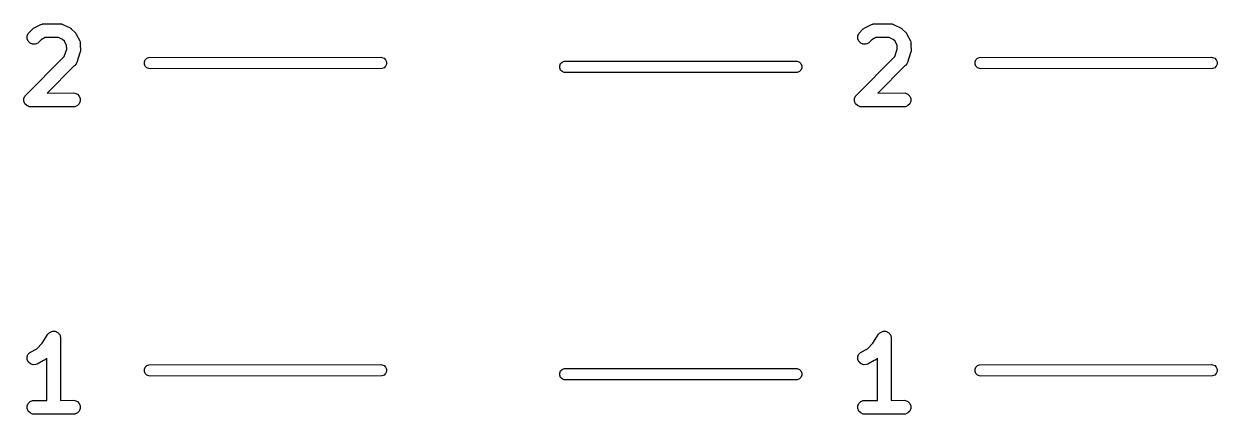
# Model space of a CAD drawing. Extents: x 85 to 208, y -126 to -64.
# Drawn here: x 118.76 to 144.62, y -125.95 to -117.48 of the extents above; entities that cross this region are included whole.
import ezdxf

# ---------------------------------------------------------------- set-up
doc = ezdxf.new("R2010")
doc.units = 0
doc.layers.add('BLACK', color=7, linetype='CONTINUOUS')

msp = doc.modelspace()

# ---------------------------------------------------------------- linework, layer by layer
at = {"layer": 'BLACK', "linetype": 'CONTINUOUS'}
for p, q in [((118.858361, -117.693678), (118.948444, -117.599519)), ((118.948444, -117.599519), (118.959946, -117.590078)), ((118.959946, -117.590078), (118.962542, -117.587086)), ((118.962542, -117.587086), (118.965402, -117.5856)), ((118.965402, -117.5856), (118.971174, -117.580864)), ((118.971174, -117.580864), (118.987743, -117.574001)), ((118.987743, -117.574001), (119.130286, -117.499992)), ((119.130286, -117.499992), (119.157749, -117.489482)), ((119.157749, -117.489482), (119.163126, -117.489099)), ((119.163126, -117.489099), (119.168104, -117.487038)), ((119.168104, -117.487038), (119.194966, -117.486837)), ((119.194966, -117.486837), (119.216129, -117.485334)), ((119.216129, -117.485334), (119.220077, -117.48665)), ((119.220077, -117.48665), (119.55451, -117.484156)), ((119.55451, -117.484156), (119.583774, -117.487038)), ((119.583774, -117.487038), (119.588751, -117.489099)), ((119.588751, -117.489099), (119.594129, -117.489482)), ((119.594129, -117.489482), (119.621728, -117.502759)), ((119.621728, -117.502759), (119.637846, -117.509436)), ((119.637846, -117.509436), (119.639922, -117.511512)), ((119.639922, -117.511512), (119.76445, -117.571421)), ((119.76445, -117.571421), (119.777043, -117.579348)), ((119.777043, -117.579348), (119.780703, -117.580864)), ((119.780703, -117.580864), (119.78311, -117.583167)), ((119.78311, -117.583167), (119.789336, -117.587086)), ((119.789336, -117.587086), (119.799712, -117.59905)), ((119.799712, -117.59905), (119.874862, -117.670947)), ((136.858361, -117.693678), (136.948444, -117.599519)), ((136.948444, -117.599519), (136.959946, -117.590078)), ((136.959946, -117.590078), (136.962542, -117.587086)), ((136.962542, -117.587086), (136.965402, -117.5856)), ((136.965402, -117.5856), (136.971174, -117.580864)), ((136.971174, -117.580864), (136.987743, -117.574001)), ((136.987743, -117.574001), (137.130286, -117.499992)), ((137.130286, -117.499992), (137.157749, -117.489482)), ((137.157749, -117.489482), (137.163126, -117.489099)), ((137.163126, -117.489099), (137.168104, -117.487038)), ((137.168104, -117.487038), (137.194966, -117.486837)), ((137.194966, -117.486837), (137.216129, -117.485334)), ((137.216129, -117.485334), (137.220077, -117.48665)), ((137.220077, -117.48665), (137.55451, -117.484156)), ((137.55451, -117.484156), (137.583774, -117.487038)), ((137.583774, -117.487038), (137.588751, -117.489099)), ((137.588751, -117.489099), (137.594129, -117.489482)), ((137.594129, -117.489482), (137.621728, -117.502759)), ((137.621728, -117.502759), (137.637846, -117.509436)), ((137.637846, -117.509436), (137.639922, -117.511512)), ((137.639922, -117.511512), (137.76445, -117.571421)), ((137.76445, -117.571421), (137.777043, -117.579348)), ((137.777043, -117.579348), (137.780703, -117.580864)), ((137.780703, -117.580864), (137.78311, -117.583167)), ((137.78311, -117.583167), (137.789336, -117.587086)), ((137.789336, -117.587086), (137.799712, -117.59905)), ((137.799712, -117.59905), (137.874862, -117.670947)), ((118.835964, -117.74775), (118.858361, -117.693678)), ((118.835964, -117.806276), (118.835964, -117.74775)), ((118.858361, -117.860348), (118.835964, -117.806276)), ((118.899747, -117.901734), (118.858361, -117.860348)), ((118.953819, -117.924131), (118.899747, -117.901734)), ((119.066417, -117.901734), (119.012345, -117.924131)), ((119.089148, -117.883079), (119.066417, -117.901734)), ((119.139496, -117.830452), (119.089148, -117.883079)), ((119.22912, -117.783919), (119.139496, -117.830452)), ((119.515414, -117.781783), (119.22912, -117.783919)), ((119.605264, -117.825009), (119.515414, -117.781783)), ((119.643928, -117.861999), (119.605264, -117.825009)), ((119.690766, -117.95221), (119.643928, -117.861999)), ((119.874862, -117.670947), (119.884302, -117.682449)), ((119.884302, -117.682449), (119.887295, -117.685045)), ((119.887295, -117.685045), (119.88878, -117.687905)), ((119.88878, -117.687905), (119.893517, -117.693677)), ((119.893517, -117.693677), (119.900378, -117.710244)), ((119.900378, -117.710244), (119.974389, -117.852787)), ((119.974389, -117.852787), (119.984898, -117.880251)), ((119.984898, -117.880251), (119.985279, -117.885625)), ((119.985279, -117.885625), (119.987343, -117.890606)), ((119.987343, -117.890606), (119.987869, -117.922066)), ((136.835964, -117.74775), (136.858361, -117.693678)), ((136.835964, -117.806276), (136.835964, -117.74775)), ((136.858361, -117.860348), (136.835964, -117.806276)), ((136.899747, -117.901734), (136.858361, -117.860348)), ((136.953819, -117.924131), (136.899747, -117.901734)), ((137.066417, -117.901734), (137.012345, -117.924131)), ((137.089148, -117.883079), (137.066417, -117.901734)), ((137.139496, -117.830452), (137.089148, -117.883079)), ((137.22912, -117.783919), (137.139496, -117.830452)), ((137.515414, -117.781783), (137.22912, -117.783919)), ((137.605264, -117.825009), (137.515414, -117.781783)), ((137.643928, -117.861999), (137.605264, -117.825009)), ((137.690766, -117.95221), (137.643928, -117.861999)), ((137.874862, -117.670947), (137.884302, -117.682449)), ((137.884302, -117.682449), (137.887295, -117.685045)), ((137.887295, -117.685045), (137.88878, -117.687905)), ((137.88878, -117.687905), (137.893517, -117.693677)), ((137.893517, -117.693677), (137.900378, -117.710244)), ((137.900378, -117.710244), (137.974389, -117.852787)), ((137.974389, -117.852787), (137.984898, -117.880251)), ((137.984898, -117.880251), (137.985279, -117.885625)), ((137.985279, -117.885625), (137.987343, -117.890606)), ((137.987343, -117.890606), (137.987869, -117.922066)), ((119.012345, -117.924131), (118.953819, -117.924131)), ((119.64097, -118.192807), (119.692125, -118.033364)), ((119.692125, -118.033364), (119.690766, -117.95221)), ((119.979955, -118.109827), (119.911098, -118.324448)), ((119.987343, -118.091992), (119.979955, -118.109827)), ((119.98808, -118.0845), (119.987343, -118.091992)), ((119.987869, -117.922066), (119.989047, -117.938631)), ((119.989047, -118.081489), (119.98808, -118.0845)), ((119.989047, -117.938631), (119.98819, -117.941201)), ((119.98819, -117.941201), (119.990225, -118.062728)), ((119.990225, -118.062728), (119.988766, -118.077539)), ((119.988766, -118.077539), (119.989047, -118.081489)), ((137.012345, -117.924131), (136.953819, -117.924131)), ((137.64097, -118.192807), (137.692125, -118.033364)), ((137.692125, -118.033364), (137.690766, -117.95221)), ((137.979955, -118.109827), (137.911098, -118.324448)), ((137.987343, -118.091992), (137.979955, -118.109827)), ((137.98808, -118.0845), (137.987343, -118.091992)), ((137.987869, -117.922066), (137.989047, -117.938631)), ((137.989047, -118.081489), (137.98808, -118.0845)), ((137.989047, -117.938631), (137.98819, -117.941201)), ((137.98819, -117.941201), (137.990225, -118.062728)), ((137.990225, -118.062728), (137.988766, -118.077539)), ((137.988766, -118.077539), (137.989047, -118.081489)), ((118.786932, -119.050821), (119.64097, -118.192807)), ((119.85629, -118.397748), (119.270893, -118.985869)), ((119.860762, -118.395513), (119.85629, -118.397748)), ((119.875974, -118.377973), (119.860762, -118.395513)), ((119.893517, -118.360349), (119.875974, -118.377973)), ((119.89558, -118.355367), (119.893517, -118.360349)), ((119.89911, -118.351298), (119.89558, -118.355367)), ((119.911098, -118.324448), (119.89911, -118.351298)), ((121.377402, -118.308942), (121.396066, -118.263882)), ((121.377402, -118.357714), (121.377402, -118.308942)), ((121.396066, -118.402774), (121.377402, -118.357714)), ((121.396066, -118.263882), (121.430554, -118.229394)), ((121.430554, -118.437262), (121.396066, -118.402774)), ((121.430554, -118.229394), (121.475614, -118.21073)), ((121.475614, -118.21073), (126.5, -118.208328)), ((126.5, -118.208328), (126.524386, -118.21073)), ((126.524386, -118.21073), (126.569446, -118.229394)), ((126.569446, -118.229394), (126.603934, -118.263882)), ((126.603934, -118.402774), (126.569446, -118.437262)), ((126.603934, -118.263882), (126.622598, -118.308942)), ((126.622598, -118.357714), (126.603934, -118.402774)), ((126.622598, -118.308942), (126.622598, -118.357714)), ((130.377402, -118.392278), (130.396066, -118.347218)), ((130.377402, -118.44105), (130.377402, -118.392278)), ((130.396066, -118.347218), (130.430554, -118.31273)), ((130.430554, -118.31273), (130.475614, -118.294066)), ((130.475614, -118.294066), (135.5, -118.291664)), ((135.5, -118.291664), (135.524386, -118.294066)), ((135.524386, -118.294066), (135.569446, -118.31273)), ((135.569446, -118.31273), (135.603934, -118.347218)), ((135.603934, -118.347218), (135.622598, -118.392278)), ((135.622598, -118.392278), (135.622598, -118.44105)), ((136.786932, -119.050821), (137.64097, -118.192807)), ((137.85629, -118.397748), (137.270893, -118.985869)), ((137.860762, -118.395513), (137.85629, -118.397748)), ((137.875974, -118.377973), (137.860762, -118.395513)), ((137.893517, -118.360349), (137.875974, -118.377973)), ((137.89558, -118.355367), (137.893517, -118.360349)), ((137.89911, -118.351298), (137.89558, -118.355367)), ((137.911098, -118.324448), (137.89911, -118.351298)), ((139.377402, -118.308942), (139.396066, -118.263882)), ((139.377402, -118.357714), (139.377402, -118.308942)), ((139.396066, -118.402774), (139.377402, -118.357714)), ((139.396066, -118.263882), (139.430554, -118.229394)), ((139.430554, -118.437262), (139.396066, -118.402774)), ((139.430554, -118.229394), (139.475614, -118.21073)), ((139.475614, -118.21073), (144.5, -118.208328)), ((144.5, -118.208328), (144.524386, -118.21073)), ((144.524386, -118.21073), (144.569446, -118.229394)), ((144.569446, -118.229394), (144.603934, -118.263882)), ((144.603934, -118.402774), (144.569446, -118.437262)), ((144.603934, -118.263882), (144.622598, -118.308942)), ((144.622598, -118.357714), (144.603934, -118.402774)), ((144.622598, -118.308942), (144.622598, -118.357714)), ((121.475614, -118.455926), (121.430554, -118.437262)), ((121.5, -118.458328), (121.475614, -118.455926)), ((126.524386, -118.455926), (121.5, -118.458328)), ((126.569446, -118.437262), (126.524386, -118.455926)), ((130.396066, -118.48611), (130.377402, -118.44105)), ((130.430554, -118.520598), (130.396066, -118.48611)), ((130.475614, -118.539262), (130.430554, -118.520598)), ((130.5, -118.541664), (130.475614, -118.539262)), ((135.524386, -118.539262), (130.5, -118.541664)), ((135.569446, -118.520598), (135.524386, -118.539262)), ((135.603934, -118.48611), (135.569446, -118.520598)), ((135.622598, -118.44105), (135.603934, -118.48611)), ((139.475614, -118.455926), (139.430554, -118.437262)), ((139.5, -118.458328), (139.475614, -118.455926)), ((144.524386, -118.455926), (139.5, -118.458328)), ((144.569446, -118.437262), (144.524386, -118.455926)), ((118.764535, -119.104893), (118.786932, -119.050821)), ((118.764535, -119.163419), (118.764535, -119.104893)), ((118.786932, -119.217491), (118.764535, -119.163419)), ((119.270893, -118.985869), (119.840225, -118.984156)), ((119.840225, -118.984156), (119.869489, -118.987038)), ((119.869489, -118.987038), (119.923561, -119.009436)), ((119.923561, -119.009436), (119.964945, -119.05082)), ((119.964945, -119.05082), (119.987343, -119.104892)), ((119.987343, -119.16342), (119.964945, -119.217492)), ((119.987343, -119.104892), (119.987343, -119.16342)), ((136.764535, -119.104893), (136.786932, -119.050821)), ((136.764535, -119.163419), (136.764535, -119.104893)), ((136.786932, -119.217491), (136.764535, -119.163419)), ((137.270893, -118.985869), (137.840225, -118.984156)), ((137.840225, -118.984156), (137.869489, -118.987038)), ((137.869489, -118.987038), (137.923561, -119.009436)), ((137.923561, -119.009436), (137.964945, -119.05082)), ((137.964945, -119.05082), (137.987343, -119.104892)), ((137.987343, -119.16342), (137.964945, -119.217492)), ((137.987343, -119.104892), (137.987343, -119.16342)), ((118.828318, -119.258877), (118.786932, -119.217491)), ((118.859992, -119.271996), (118.828318, -119.258877)), ((118.882389, -119.281274), (118.859992, -119.271996)), ((118.911653, -119.284156), (118.882389, -119.281274)), ((119.869489, -119.281274), (118.911653, -119.284156)), ((119.923561, -119.258876), (119.869489, -119.281274)), ((119.964945, -119.217492), (119.923561, -119.258876)), ((136.828318, -119.258877), (136.786932, -119.217491)), ((136.859992, -119.271996), (136.828318, -119.258877)), ((136.882389, -119.281274), (136.859992, -119.271996)), ((136.911653, -119.284156), (136.882389, -119.281274)), ((137.869489, -119.281274), (136.911653, -119.284156)), ((137.923561, -119.258876), (137.869489, -119.281274)), ((137.964945, -119.217492), (137.923561, -119.258876)), ((119.160494, -124.411339), (119.286846, -124.217623)), ((119.286846, -124.217623), (119.286912, -124.217542)), ((119.286912, -124.217542), (119.286933, -124.217492)), ((119.286933, -124.217492), (119.287044, -124.21738)), ((119.287044, -124.21738), (119.305476, -124.194872)), ((119.305476, -124.194872), (119.317818, -124.186606)), ((119.317818, -124.186606), (119.328317, -124.176108)), ((119.328317, -124.176108), (119.341893, -124.170484)), ((119.341893, -124.170484), (119.354106, -124.162306)), ((119.354106, -124.162306), (119.368667, -124.159393)), ((119.368667, -124.159393), (119.382389, -124.15371)), ((119.382389, -124.15371), (119.397086, -124.15371)), ((119.397086, -124.15371), (119.411496, -124.150828)), ((119.411496, -124.150828), (119.426066, -124.15371)), ((119.426066, -124.15371), (119.440917, -124.15371)), ((119.440917, -124.15371), (119.454491, -124.159332)), ((119.454491, -124.159332), (119.46891, -124.162185)), ((119.46891, -124.162185), (119.48127, -124.170425)), ((119.48127, -124.170425), (119.494989, -124.176108)), ((119.494989, -124.176108), (119.505378, -124.186497)), ((119.505378, -124.186497), (119.517609, -124.194651)), ((119.517609, -124.194651), (119.525874, -124.206993)), ((119.525874, -124.206993), (119.536373, -124.217492)), ((119.536373, -124.217492), (119.541996, -124.231068)), ((119.541996, -124.231068), (119.550175, -124.243281)), ((119.550175, -124.243281), (119.553087, -124.257843)), ((119.553087, -124.257843), (119.558771, -124.271564)), ((119.558771, -124.271564), (119.558798, -124.2864)), ((119.558798, -124.2864), (119.561653, -124.30067)), ((119.561653, -124.30067), (119.558852, -124.314827)), ((119.558852, -124.314827), (119.561372, -125.651734)), ((137.160494, -124.411339), (137.286846, -124.217623)), ((137.286846, -124.217623), (137.286912, -124.217542)), ((137.286912, -124.217542), (137.286933, -124.217492)), ((137.286933, -124.217492), (137.287044, -124.21738)), ((137.287044, -124.21738), (137.305476, -124.194872)), ((137.305476, -124.194872), (137.317818, -124.186606)), ((137.317818, -124.186606), (137.328317, -124.176108)), ((137.328317, -124.176108), (137.341893, -124.170484)), ((137.341893, -124.170484), (137.354106, -124.162306)), ((137.354106, -124.162306), (137.368667, -124.159393)), ((137.368667, -124.159393), (137.382389, -124.15371)), ((137.382389, -124.15371), (137.397086, -124.15371)), ((137.397086, -124.15371), (137.411496, -124.150828)), ((137.411496, -124.150828), (137.426066, -124.15371)), ((137.426066, -124.15371), (137.440917, -124.15371)), ((137.440917, -124.15371), (137.454491, -124.159332)), ((137.454491, -124.159332), (137.46891, -124.162185)), ((137.46891, -124.162185), (137.48127, -124.170425)), ((137.48127, -124.170425), (137.494989, -124.176108)), ((137.494989, -124.176108), (137.505378, -124.186497)), ((137.505378, -124.186497), (137.517609, -124.194651)), ((137.517609, -124.194651), (137.525874, -124.206993)), ((137.525874, -124.206993), (137.536373, -124.217492)), ((137.536373, -124.217492), (137.541996, -124.231068)), ((137.541996, -124.231068), (137.550175, -124.243281)), ((137.550175, -124.243281), (137.553087, -124.257843)), ((137.553087, -124.257843), (137.558771, -124.271564)), ((137.558771, -124.271564), (137.558798, -124.2864)), ((137.558798, -124.2864), (137.561653, -124.30067)), ((137.561653, -124.30067), (137.558852, -124.314827)), ((137.558852, -124.314827), (137.561372, -125.651734)), ((118.852767, -124.655116), (118.891114, -124.610901)), ((118.891114, -124.610901), (119.042525, -124.532286)), ((119.042525, -124.532286), (119.160494, -124.411339)), ((136.852767, -124.655116), (136.891114, -124.610901)), ((136.891114, -124.610901), (137.042525, -124.532286)), ((137.042525, -124.532286), (137.160494, -124.411339)), ((118.83426, -124.710639), (118.852767, -124.655116)), ((118.838409, -124.769019), (118.83426, -124.710639)), ((118.864583, -124.821368), (118.838409, -124.769019)), ((118.908798, -124.859715), (118.864583, -124.821368)), ((118.964321, -124.878222), (118.908798, -124.859715)), ((119.022701, -124.874073), (118.964321, -124.878222)), ((119.050164, -124.863564), (119.022701, -124.874073)), ((119.192706, -124.789554), (119.050164, -124.863564)), ((119.209274, -124.782692), (119.192706, -124.789554)), ((119.215044, -124.777956), (119.209274, -124.782692)), ((119.217907, -124.77647), (119.215044, -124.777956)), ((119.220503, -124.773476), (119.217907, -124.77647)), ((119.232005, -124.764037), (119.220503, -124.773476)), ((119.262467, -124.732806), (119.232005, -124.764037)), ((119.2642, -125.6527), (119.262467, -124.732806)), ((121.430554, -124.896066), (121.475614, -124.877402)), ((121.475614, -124.877402), (126.5, -124.875)), ((126.5, -124.875), (126.524386, -124.877402)), ((126.524386, -124.877402), (126.569446, -124.896066)), ((136.83426, -124.710639), (136.852767, -124.655116)), ((136.838409, -124.769019), (136.83426, -124.710639)), ((136.864583, -124.821368), (136.838409, -124.769019)), ((136.908798, -124.859715), (136.864583, -124.821368)), ((136.964321, -124.878222), (136.908798, -124.859715)), ((137.022701, -124.874073), (136.964321, -124.878222)), ((137.050164, -124.863564), (137.022701, -124.874073)), ((137.192706, -124.789554), (137.050164, -124.863564)), ((137.209274, -124.782692), (137.192706, -124.789554)), ((137.215044, -124.777956), (137.209274, -124.782692)), ((137.217907, -124.77647), (137.215044, -124.777956)), ((137.220503, -124.773476), (137.217907, -124.77647)), ((137.232005, -124.764037), (137.220503, -124.773476)), ((137.262467, -124.732806), (137.232005, -124.764037)), ((137.2642, -125.6527), (137.262467, -124.732806)), ((139.430554, -124.896066), (139.475614, -124.877402)), ((139.475614, -124.877402), (144.5, -124.875)), ((144.5, -124.875), (144.524386, -124.877402)), ((144.524386, -124.877402), (144.569446, -124.896066)), ((121.377402, -124.975614), (121.396066, -124.930554)), ((121.377402, -125.024386), (121.377402, -124.975614)), ((121.396066, -125.069446), (121.377402, -125.024386)), ((121.396066, -124.930554), (121.430554, -124.896066)), ((121.430554, -125.103934), (121.396066, -125.069446)), ((121.475614, -125.122598), (121.430554, -125.103934)), ((121.5, -125.125), (121.475614, -125.122598)), ((126.524386, -125.122598), (121.5, -125.125)), ((126.569446, -125.103934), (126.524386, -125.122598)), ((126.569446, -124.896066), (126.603934, -124.930554)), ((126.603934, -125.069446), (126.569446, -125.103934)), ((126.603934, -124.930554), (126.622598, -124.975614)), ((126.622598, -125.024386), (126.603934, -125.069446)), ((126.622598, -124.975614), (126.622598, -125.024386)), ((130.377402, -125.05895), (130.396066, -125.01389)), ((130.377402, -125.107722), (130.377402, -125.05895)), ((130.396066, -125.152782), (130.377402, -125.107722)), ((130.396066, -125.01389), (130.430554, -124.979402)), ((130.430554, -125.18727), (130.396066, -125.152782)), ((130.430554, -124.979402), (130.475614, -124.960738)), ((130.475614, -124.960738), (135.5, -124.958336)), ((135.5, -124.958336), (135.524386, -124.960738)), ((135.524386, -124.960738), (135.569446, -124.979402)), ((135.569446, -124.979402), (135.603934, -125.01389)), ((135.603934, -125.152782), (135.569446, -125.18727)), ((135.603934, -125.01389), (135.622598, -125.05895)), ((135.622598, -125.107722), (135.603934, -125.152782)), ((135.622598, -125.05895), (135.622598, -125.107722)), ((139.377402, -124.975614), (139.396066, -124.930554)), ((139.377402, -125.024386), (139.377402, -124.975614)), ((139.396066, -125.069446), (139.377402, -125.024386)), ((139.396066, -124.930554), (139.430554, -124.896066)), ((139.430554, -125.103934), (139.396066, -125.069446)), ((139.475614, -125.122598), (139.430554, -125.103934)), ((139.5, -125.125), (139.475614, -125.122598)), ((144.524386, -125.122598), (139.5, -125.125)), ((144.569446, -125.103934), (144.524386, -125.122598)), ((144.569446, -124.896066), (144.603934, -124.930554)), ((144.603934, -125.069446), (144.569446, -125.103934)), ((144.603934, -124.930554), (144.622598, -124.975614)), ((144.622598, -125.024386), (144.603934, -125.069446)), ((144.622598, -124.975614), (144.622598, -125.024386)), ((130.475614, -125.205934), (130.430554, -125.18727)), ((130.5, -125.208336), (130.475614, -125.205934)), ((135.524386, -125.205934), (130.5, -125.208336)), ((135.569446, -125.18727), (135.524386, -125.205934)), ((118.899746, -125.676108), (118.953818, -125.65371)), ((118.953818, -125.65371), (119.2642, -125.6527)), ((119.561372, -125.651734), (119.840225, -125.650828)), ((119.840225, -125.650828), (119.869489, -125.65371)), ((119.869489, -125.65371), (119.923561, -125.676108)), ((136.899746, -125.676108), (136.953818, -125.65371)), ((136.953818, -125.65371), (137.2642, -125.6527)), ((137.561372, -125.651734), (137.840225, -125.650828)), ((137.840225, -125.650828), (137.869489, -125.65371)), ((137.869489, -125.65371), (137.923561, -125.676108)), ((118.835964, -125.771564), (118.858362, -125.717492)), ((118.835964, -125.830092), (118.835964, -125.771564)), ((118.858362, -125.884164), (118.835964, -125.830092)), ((118.858362, -125.717492), (118.899746, -125.676108)), ((118.899746, -125.925548), (118.858362, -125.884164)), ((118.953818, -125.947946), (118.899746, -125.925548)), ((119.923561, -125.925548), (119.869489, -125.947946)), ((119.923561, -125.676108), (119.964945, -125.717492)), ((119.964945, -125.884164), (119.923561, -125.925548)), ((119.964945, -125.717492), (119.987343, -125.771564)), ((119.987343, -125.830092), (119.964945, -125.884164)), ((119.987343, -125.771564), (119.987343, -125.830092)), ((136.835964, -125.771564), (136.858362, -125.717492)), ((136.835964, -125.830092), (136.835964, -125.771564)), ((136.858362, -125.884164), (136.835964, -125.830092)), ((136.858362, -125.717492), (136.899746, -125.676108)), ((136.899746, -125.925548), (136.858362, -125.884164)), ((136.953818, -125.947946), (136.899746, -125.925548)), ((137.923561, -125.925548), (137.869489, -125.947946)), ((137.923561, -125.676108), (137.964945, -125.717492)), ((137.964945, -125.884164), (137.923561, -125.925548)), ((137.964945, -125.717492), (137.987343, -125.771564)), ((137.987343, -125.830092), (137.964945, -125.884164)), ((137.987343, -125.771564), (137.987343, -125.830092)), ((118.983082, -125.950828), (118.953818, -125.947946)), ((119.869489, -125.947946), (118.983082, -125.950828)), ((136.983082, -125.950828), (136.953818, -125.947946)), ((137.869489, -125.947946), (136.983082, -125.950828))]:
    msp.add_line(p, q, dxfattribs=at)

doc.saveas('drawing.dxf')
